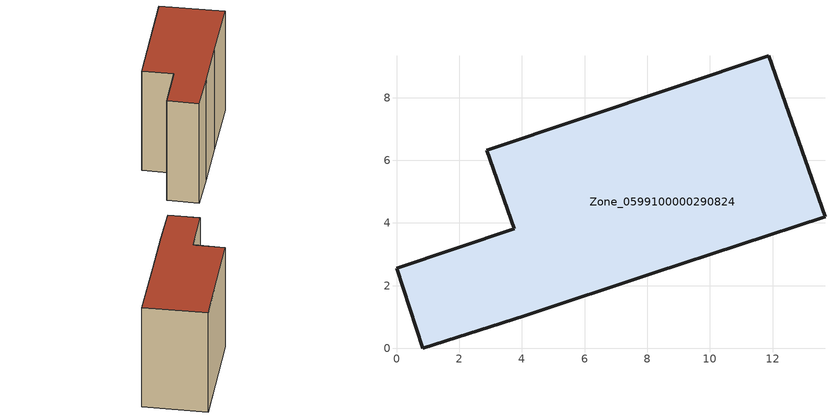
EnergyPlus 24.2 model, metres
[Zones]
Zone_0599100000290824
 floor ground (C_G): 4.1,1.04 0.84,0 0,2.55 3.75,3.81 2.88,6.32 11.88,9.34 13.68,4.2 8.23,2.42 z0
 wall outside (C_F): 3.75,3.81 0,2.55 0.84,0 4.1,1.04 8.23,2.42 13.68,4.2 11.88,9.34 2.88,6.32 3.75,3.81 z0:9.75
 roof outside (C_R): 8.23,2.42 13.68,4.2 11.88,9.34 2.88,6.32 3.75,3.81 0,2.55 0.84,0 4.1,1.04 z9.75
[BUILDING]
Pand.0599100000290824: North Axis=0; Terrain=City; Loads Convergence Tolerance Value=0.04; Temperature Convergence Tolerance Value=0.4; Solar Distribution=FullExterior; Maximum Number of Warmup Days=25; Minimum Number of Warmup Days=1
[Site:Location]
Rotterdam.The.Hague.AP_ZH_NLD Design_Conditions: Latitude=51.96; Longitude=4.45; Time Zone=1; Elevation=-4.5
[SITE:GROUNDTEMPERATURE:BUILDINGSURFACE]
18, 18, 18, 18, 18, 18, 18, 18, 18, 18, 18, 18
[MATERIAL] Thermal Absorptance=0.9; Solar Absorptance=0.7; Visible Absorptance=0.7
Name | Roughness | Thickness | Conductivity | Density | Specific Heat
G.TI.1946 | MediumSmooth | 0.15 | 1 | 540 | 1210
F.TI.1946 | Rough | 0.3 | 0.857143 | 1920 | 840
R.TI.1946 | MediumRough | 0.2 | 0.1 | 1500 | 1000
[CONSTRUCTION]
C_G: G.TI.1946
C_F: F.TI.1946
C_R: R.TI.1946
[ZONE]
Zone_0599100000290824: Type=1; Multiplier=1; Ceiling Height=Autocalculate; Volume=Autocalculate; Floor Area=autocalculate; Part of Total Floor Area=Yes
[ZONEINFILTRATION:DESIGNFLOWRATE]
Infil_Zone_0599100000290824: Zone or ZoneList or Space or SpaceList=Zone_0599100000290824; Schedule=AlwaysOn; Design Flow Rate Calculation Method=Flow/Area; Flow Rate per Floor Area=0.003; Constant Term Coefficient=1; Temperature Term Coefficient=0; Velocity Term Coefficient=0; Velocity Squared Term Coefficient=0
[HVACTEMPLATE:ZONE:IDEALLOADSAIRSYSTEM]
Zone_0599100000290824: Maximum Heating Supply Air Temperature=50; Minimum Cooling Supply Air Temperature=13; Maximum Heating Supply Air Humidity Ratio=0.0156; Minimum Cooling Supply Air Humidity Ratio=0.0077; Heating Limit=NoLimit; Cooling Limit=NoLimit; Dehumidification Control Type=ConstantSensibleHeatRatio; Cooling Sensible Heat Ratio=0.7; Dehumidification Setpoint=60; Humidification Control Type=None; Humidification Setpoint=30; Outdoor Air Method=None; Outdoor Air Flow Rate per Person=0.00944; Outdoor Air Flow Rate per Zone Floor Area=0; Outdoor Air Flow Rate per Zone=0; Demand Controlled Ventilation Type=None; Outdoor Air Economizer Type=NoEconomizer; Heat Recovery Type=None; Sensible Heat Recovery Effectiveness=0.7; Latent Heat Recovery Effectiveness=0.65
[ZONECONTROL:THERMOSTAT]
ThermostatControl_Zone_0599100000290824: Zone or ZoneList=Zone_0599100000290824; Control Type Schedule=DualSetpointControlType; Control 1=Thermostat_Zone_0599100000290824; Temperature Difference Between Cutout And Setpoint=0
[THERMOSTATSETPOINT:DUALSETPOINT]
Thermostat_Zone_0599100000290824: Heating Setpoint Temperature Schedule=HeatingSetpoint_Zone_0599100000290824; Cooling Setpoint Temperature Schedule=CoolingSetpoint_Zone_0599100000290824
[SCHEDULE:COMPACT]
HeatingSetpoint_Zone_0599100000290824: Through: 12/31, For: AllDays, Until: 24:00, 21
CoolingSetpoint_Zone_0599100000290824: Through: 12/31, For: AllDays, Until: 24:00, 24
DualSetpointControlType: Through: 12/31, For: AllDays, Until: 24:00, 4
AlwaysOn: Through: 12/31, For: AllDays, Until: 24:00, 1
